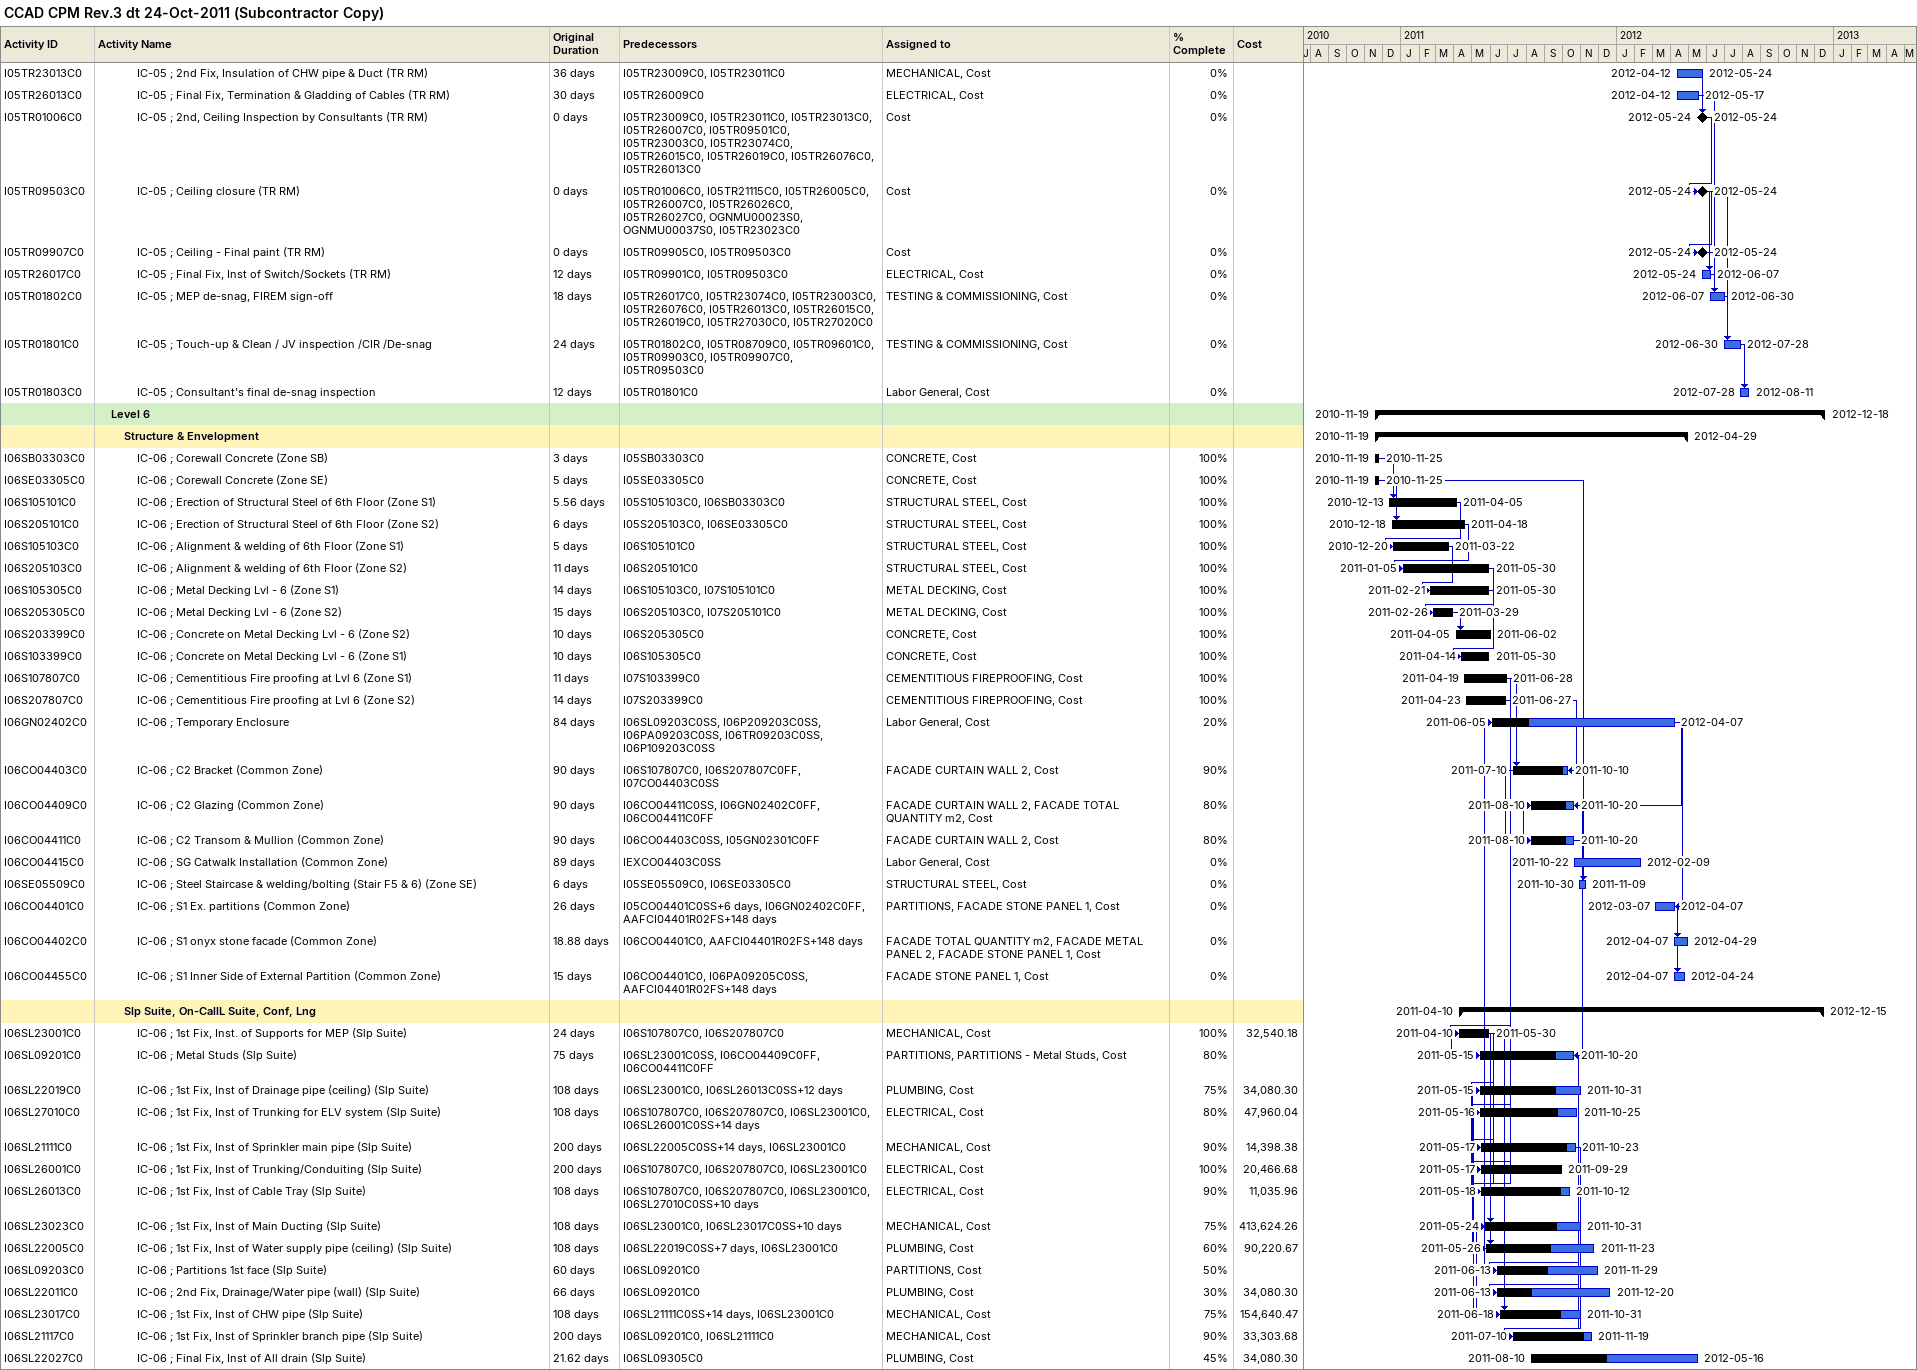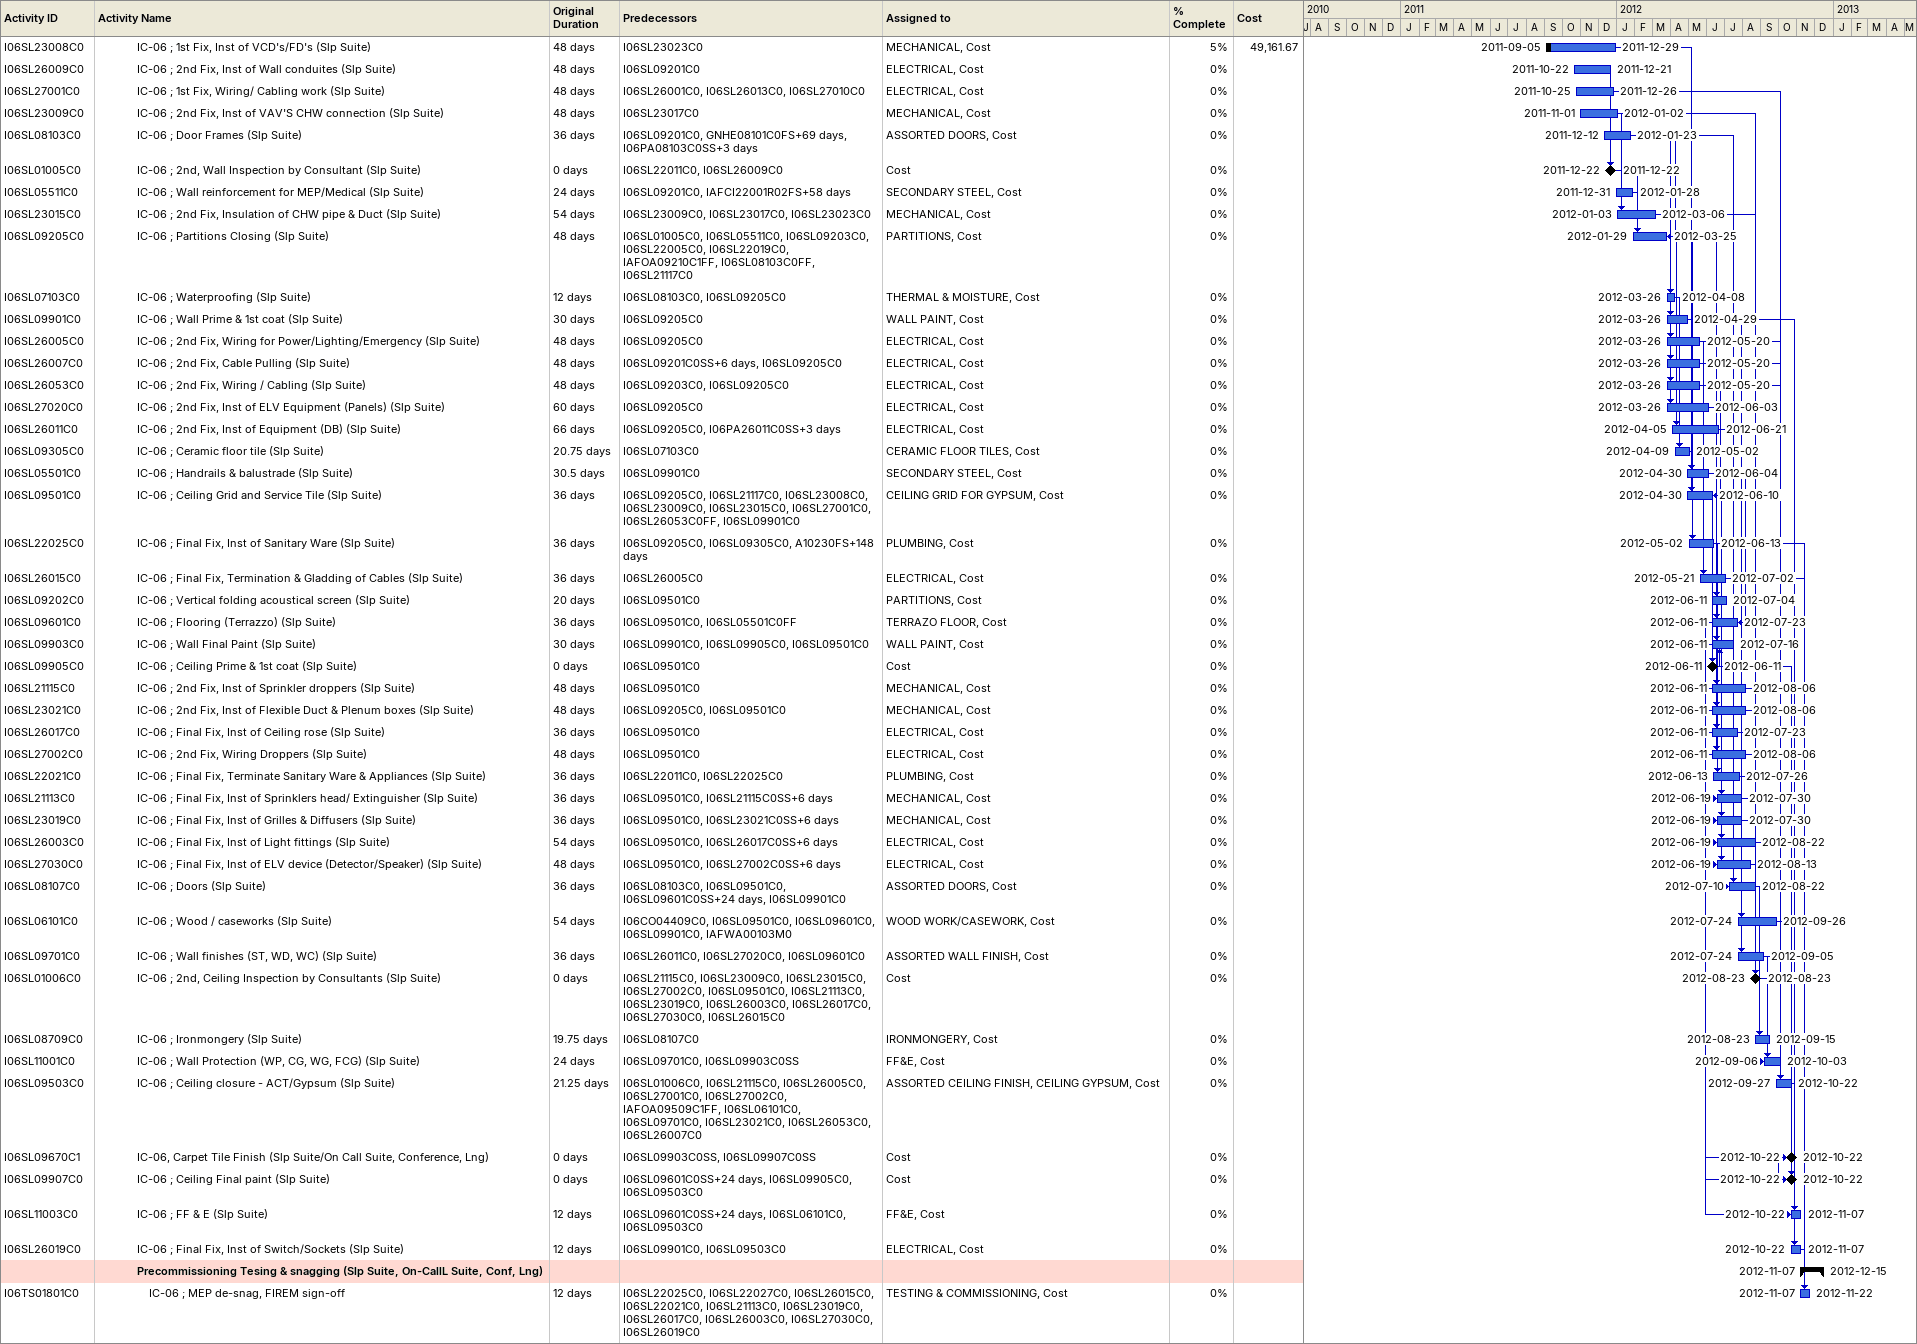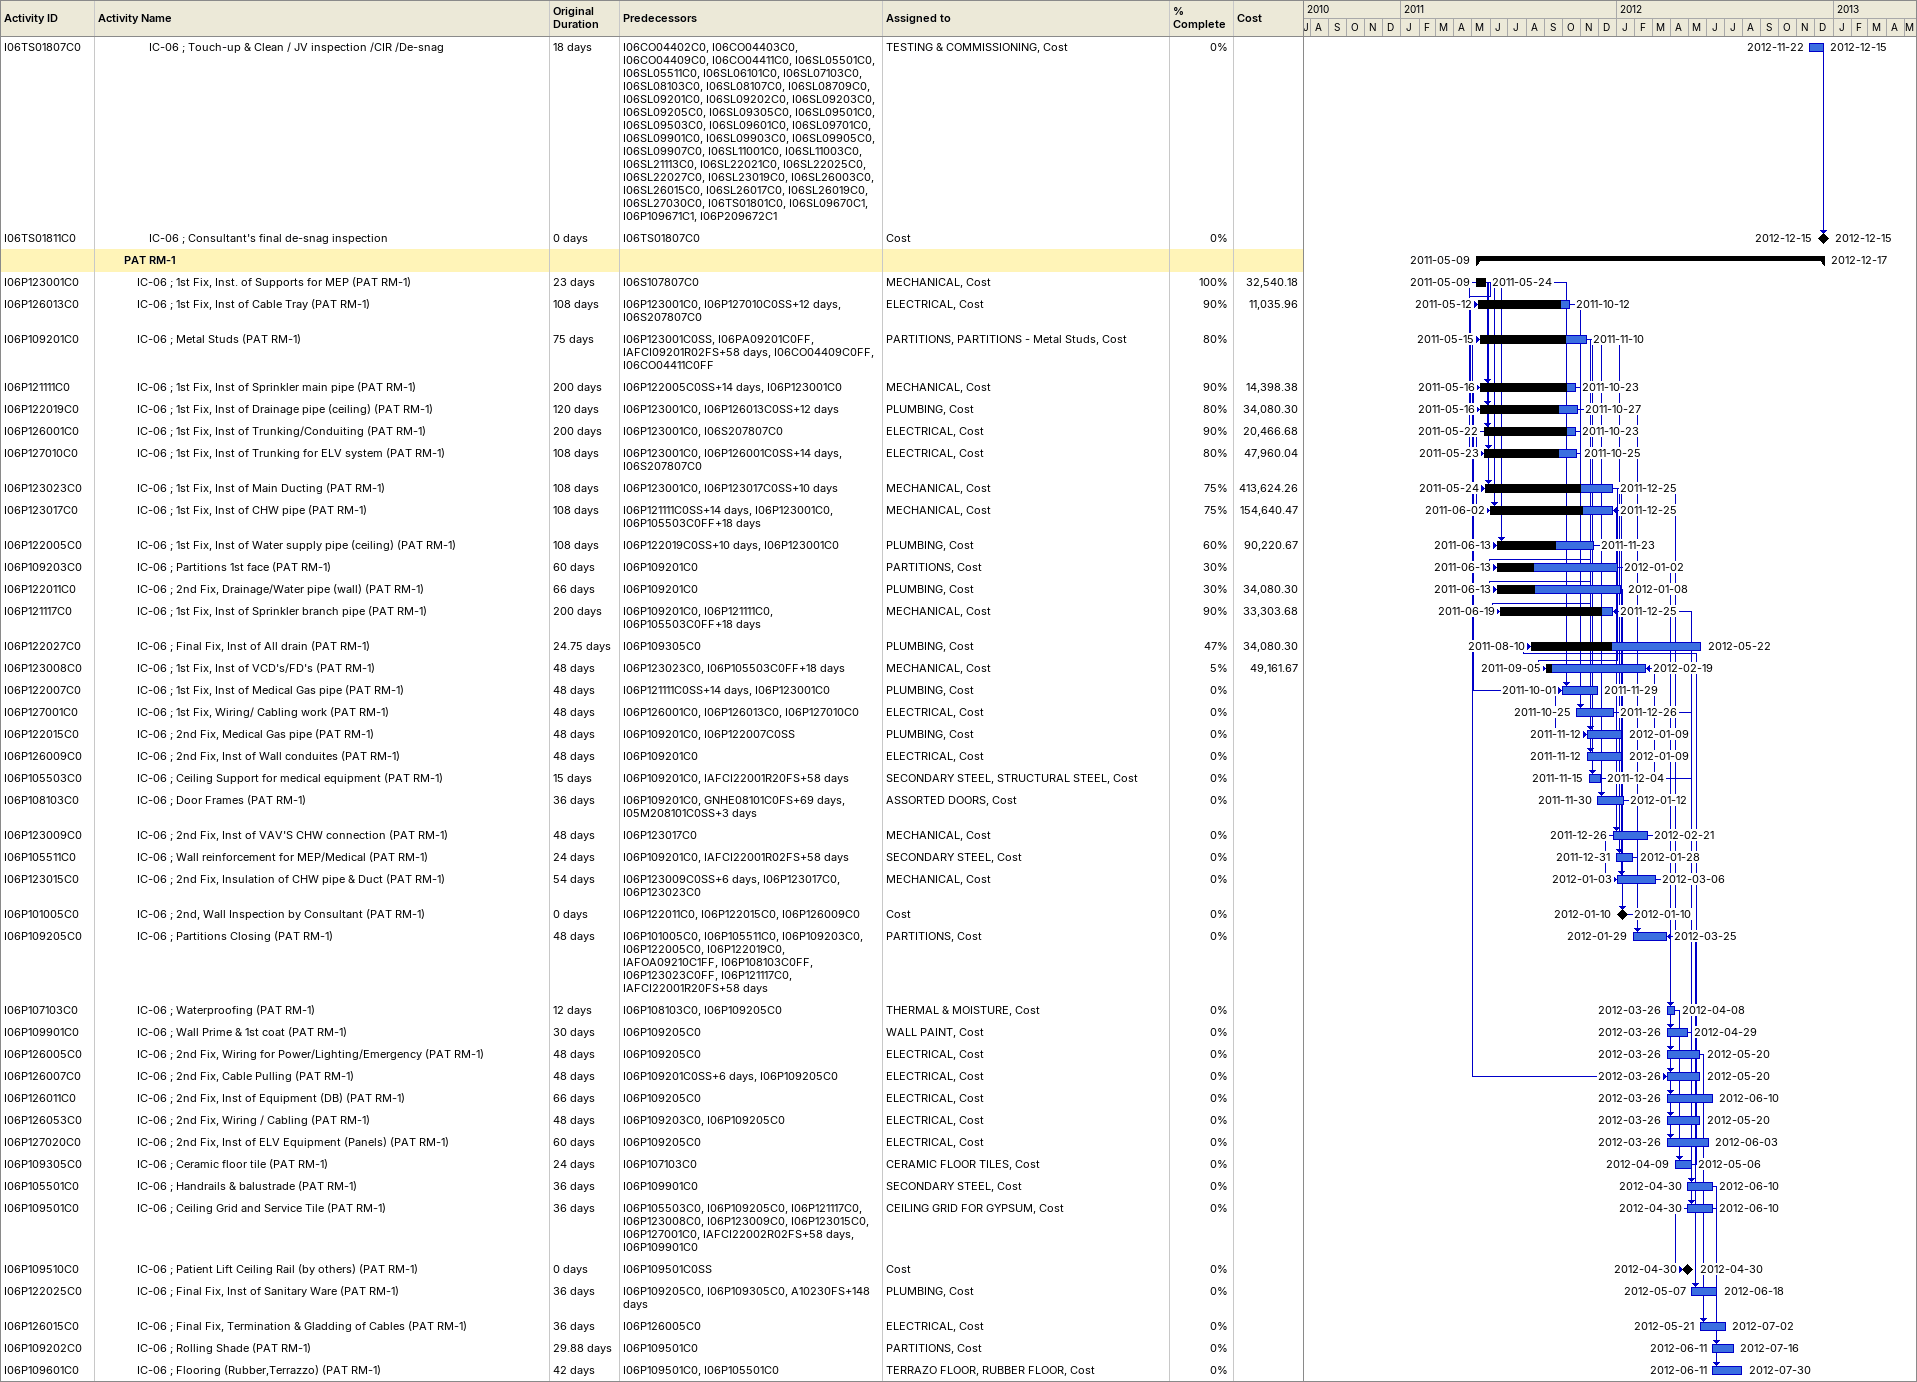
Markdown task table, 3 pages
CCAD CPM Rev.3 dt 24-Oct-2011 (Subcontractor Copy)

| ID | Level | Task | Original duration | Start | Finish | Predecessors | Resources | % complete | Cost |
|---|---|---|---|---|---|---|---|---|---|
| I05TR23013C0 | 4 | IC-05 ; 2nd Fix, Insulation of CHW pipe & Duct (TR RM) | 36d | 2012-04-12 | 2012-05-24 | I05TR23009C0, I05TR23011C0 | MECHANICAL, Cost | 0 |  |
| I05TR26013C0 | 4 | IC-05 ; Final Fix, Termination & Gladding of Cables (TR RM) | 30d | 2012-04-12 | 2012-05-17 | I05TR26009C0 | ELECTRICAL, Cost | 0 |  |
| I05TR01006C0 | 4 | IC-05 ; 2nd, Ceiling Inspection by Consultants (TR RM) | 0d | 2012-05-24 | 2012-05-24 | I05TR23009C0, I05TR23011C0, I05TR23013C0, I05TR26007C0, I05TR09501C0, I05TR23003C0, I05TR23074C0, I05TR26015C0, I05TR26019C0, I05TR26076C0, I05TR26013C0 | Cost | 0 |  |
| I05TR09503C0 | 4 | IC-05 ; Ceiling closure (TR RM) | 0d | 2012-05-24 | 2012-05-24 | I05TR01006C0, I05TR21115C0, I05TR26005C0, I05TR26007C0, I05TR26026C0, I05TR26027C0, OGNMU00023S0, OGNMU00037S0, I05TR23023C0 | Cost | 0 |  |
| I05TR09907C0 | 4 | IC-05 ; Ceiling - Final paint (TR RM) | 0d | 2012-05-24 | 2012-05-24 | I05TR09905C0, I05TR09503C0 | Cost | 0 |  |
| I05TR26017C0 | 4 | IC-05 ; Final Fix, Inst of Switch/Sockets (TR RM) | 12d | 2012-05-24 | 2012-06-07 | I05TR09901C0, I05TR09503C0 | ELECTRICAL, Cost | 0 |  |
| I05TR01802C0 | 4 | IC-05 ; MEP de-snag, FIREM sign-off | 18d | 2012-06-07 | 2012-06-30 | I05TR26017C0, I05TR23074C0, I05TR23003C0, I05TR26076C0, I05TR26013C0, I05TR26015C0, I05TR26019C0, I05TR27030C0, I05TR27020C0 | TESTING & COMMISSIONING, Cost | 0 |  |
| I05TR01801C0 | 4 | IC-05 ; Touch-up & Clean / JV inspection /CIR /De-snag | 24d | 2012-06-30 | 2012-07-28 | I05TR01802C0, I05TR08709C0, I05TR09601C0, I05TR09903C0, I05TR09907C0, I05TR09503C0 | TESTING & COMMISSIONING, Cost | 0 |  |
| I05TR01803C0 | 4 | IC-05 ; Consultant's final de-snag inspection | 12d | 2012-07-28 | 2012-08-11 | I05TR01801C0 | Labor General, Cost | 0 |  |
|  | 2 | **Level 6** |  | 2010-11-19 | 2012-12-18 |  |  |  |  |
|  | 3 | **Structure & Envelopment** |  | 2010-11-19 | 2012-04-29 |  |  |  |  |
| I06SB03303C0 | 4 | IC-06 ; Corewall Concrete (Zone SB) | 3d | 2010-11-19 | 2010-11-25 | I05SB03303C0 | CONCRETE, Cost | 100 |  |
| I06SE03305C0 | 4 | IC-06 ; Corewall Concrete (Zone SE) | 5d | 2010-11-19 | 2010-11-25 | I05SE03305C0 | CONCRETE, Cost | 100 |  |
| I06S105101C0 | 4 | IC-06 ; Erection of Structural Steel of 6th Floor (Zone S1) | 5.56d | 2010-12-13 | 2011-04-05 | I05S105103C0, I06SB03303C0 | STRUCTURAL STEEL, Cost | 100 |  |
| I06S205101C0 | 4 | IC-06 ; Erection of Structural Steel of 6th Floor (Zone S2) | 6d | 2010-12-18 | 2011-04-18 | I05S205103C0, I06SE03305C0 | STRUCTURAL STEEL, Cost | 100 |  |
| I06S105103C0 | 4 | IC-06 ; Alignment & welding of 6th Floor (Zone S1) | 5d | 2010-12-20 | 2011-03-22 | I06S105101C0 | STRUCTURAL STEEL, Cost | 100 |  |
| I06S205103C0 | 4 | IC-06 ; Alignment & welding of 6th Floor (Zone S2) | 11d | 2011-01-05 | 2011-05-30 | I06S205101C0 | STRUCTURAL STEEL, Cost | 100 |  |
| I06S105305C0 | 4 | IC-06 ; Metal Decking Lvl - 6 (Zone S1) | 14d | 2011-02-21 | 2011-05-30 | I06S105103C0, I07S105101C0 | METAL DECKING, Cost | 100 |  |
| I06S205305C0 | 4 | IC-06 ; Metal Decking Lvl - 6 (Zone S2) | 15d | 2011-02-26 | 2011-03-29 | I06S205103C0, I07S205101C0 | METAL DECKING, Cost | 100 |  |
| I06S203399C0 | 4 | IC-06 ; Concrete on Metal Decking Lvl - 6 (Zone S2) | 10d | 2011-04-05 | 2011-06-02 | I06S205305C0 | CONCRETE, Cost | 100 |  |
| I06S103399C0 | 4 | IC-06 ; Concrete on Metal Decking Lvl - 6 (Zone S1) | 10d | 2011-04-14 | 2011-05-30 | I06S105305C0 | CONCRETE, Cost | 100 |  |
| I06S107807C0 | 4 | IC-06 ; Cementitious Fire proofing at Lvl 6 (Zone S1) | 11d | 2011-04-19 | 2011-06-28 | I07S103399C0 | CEMENTITIOUS FIREPROOFING, Cost | 100 |  |
| I06S207807C0 | 4 | IC-06 ; Cementitious Fire proofing at Lvl 6 (Zone S2) | 14d | 2011-04-23 | 2011-06-27 | I07S203399C0 | CEMENTITIOUS FIREPROOFING, Cost | 100 |  |
| I06GN02402C0 | 4 | IC-06 ; Temporary Enclosure | 84d | 2011-06-05 | 2012-04-07 | I06SL09203C0SS, I06P209203C0SS, I06PA09203C0SS, I06TR09203C0SS, I06P109203C0SS | Labor General, Cost | 20 |  |
| I06CO04403C0 | 4 | IC-06 ; C2 Bracket (Common Zone) | 90d | 2011-07-10 | 2011-10-10 | I06S107807C0, I06S207807C0FF, I07CO04403C0SS | FACADE CURTAIN WALL 2, Cost | 90 |  |
| I06CO04409C0 | 4 | IC-06 ; C2 Glazing (Common Zone) | 90d | 2011-08-10 | 2011-10-20 | I06CO04411C0SS, I06GN02402C0FF, I06CO04411C0FF | FACADE CURTAIN WALL 2, FACADE TOTAL QUANTITY m2, Cost | 80 |  |
| I06CO04411C0 | 4 | IC-06 ; C2 Transom & Mullion (Common Zone) | 90d | 2011-08-10 | 2011-10-20 | I06CO04403C0SS, I05GN02301C0FF | FACADE CURTAIN WALL 2, Cost | 80 |  |
| I06CO04415C0 | 4 | IC-06 ; SG Catwalk Installation (Common Zone) | 89d | 2011-10-22 | 2012-02-09 | IEXCO04403C0SS | Labor General, Cost | 0 |  |
| I06SE05509C0 | 4 | IC-06 ; Steel Staircase & welding/bolting (Stair F5 & 6) (Zone SE) | 6d | 2011-10-30 | 2011-11-09 | I05SE05509C0, I06SE03305C0 | STRUCTURAL STEEL, Cost | 0 |  |
| I06CO04401C0 | 4 | IC-06 ; S1 Ex. partitions (Common Zone) | 26d | 2012-03-07 | 2012-04-07 | I05CO04401C0SS+6d, I06GN02402C0FF, AAFCI04401R02FS+148d | PARTITIONS, FACADE STONE PANEL 1, Cost | 0 |  |
| I06CO04402C0 | 4 | IC-06 ; S1 onyx stone facade (Common Zone) | 18.88d | 2012-04-07 | 2012-04-29 | I06CO04401C0, AAFCI04401R02FS+148d | FACADE TOTAL QUANTITY m2, FACADE METAL PANEL 2, FACADE STONE PANEL 1, Cost | 0 |  |
| I06CO04455C0 | 4 | IC-06 ; S1 Inner Side of External Partition (Common Zone) | 15d | 2012-04-07 | 2012-04-24 | I06CO04401C0, I06PA09205C0SS, AAFCI04401R02FS+148d | FACADE STONE PANEL 1, Cost | 0 |  |
|  | 3 | **Slp Suite, On-CallL Suite, Conf, Lng** |  | 2011-04-10 | 2012-12-15 |  |  |  |  |
| I06SL23001C0 | 4 | IC-06 ; 1st Fix, Inst. of Supports for MEP (Slp Suite) | 24d | 2011-04-10 | 2011-05-30 | I06S107807C0, I06S207807C0 | MECHANICAL, Cost | 100 | 32540.18 |
| I06SL09201C0 | 4 | IC-06 ; Metal Studs (Slp Suite) | 75d | 2011-05-15 | 2011-10-20 | I06SL23001C0SS, I06CO04409C0FF, I06CO04411C0FF | PARTITIONS, PARTITIONS - Metal Studs, Cost | 80 |  |
| I06SL22019C0 | 4 | IC-06 ; 1st Fix, Inst of Drainage pipe (ceiling) (Slp Suite) | 108d | 2011-05-15 | 2011-10-31 | I06SL23001C0, I06SL26013C0SS+12d | PLUMBING, Cost | 75 | 34080.30 |
| I06SL27010C0 | 4 | IC-06 ; 1st Fix, Inst of Trunking for ELV system (Slp Suite) | 108d | 2011-05-16 | 2011-10-25 | I06S107807C0, I06S207807C0, I06SL23001C0, I06SL26001C0SS+14d | ELECTRICAL, Cost | 80 | 47960.04 |
| I06SL21111C0 | 4 | IC-06 ; 1st Fix, Inst of Sprinkler main pipe (Slp Suite) | 200d | 2011-05-17 | 2011-10-23 | I06SL22005C0SS+14d, I06SL23001C0 | MECHANICAL, Cost | 90 | 14398.38 |
| I06SL26001C0 | 4 | IC-06 ; 1st Fix, Inst of Trunking/Conduiting (Slp Suite) | 200d | 2011-05-17 | 2011-09-29 | I06S107807C0, I06S207807C0, I06SL23001C0 | ELECTRICAL, Cost | 100 | 20466.68 |
| I06SL26013C0 | 4 | IC-06 ; 1st Fix, Inst of Cable Tray (Slp Suite) | 108d | 2011-05-18 | 2011-10-12 | I06S107807C0, I06S207807C0, I06SL23001C0, I06SL27010C0SS+10d | ELECTRICAL, Cost | 90 | 11035.96 |
| I06SL23023C0 | 4 | IC-06 ; 1st Fix, Inst of Main Ducting (Slp Suite) | 108d | 2011-05-24 | 2011-10-31 | I06SL23001C0, I06SL23017C0SS+10d | MECHANICAL, Cost | 75 | 413624.26 |
| I06SL22005C0 | 4 | IC-06 ; 1st Fix, Inst of Water supply pipe (ceiling) (Slp Suite) | 108d | 2011-05-26 | 2011-11-23 | I06SL22019C0SS+7d, I06SL23001C0 | PLUMBING, Cost | 60 | 90220.67 |
| I06SL09203C0 | 4 | IC-06 ; Partitions 1st face (Slp Suite) | 60d | 2011-06-13 | 2011-11-29 | I06SL09201C0 | PARTITIONS, Cost | 50 |  |
| I06SL22011C0 | 4 | IC-06 ; 2nd Fix, Drainage/Water pipe (wall) (Slp Suite) | 66d | 2011-06-13 | 2011-12-20 | I06SL09201C0 | PLUMBING, Cost | 30 | 34080.30 |
| I06SL23017C0 | 4 | IC-06 ; 1st Fix, Inst of CHW pipe (Slp Suite) | 108d | 2011-06-18 | 2011-10-31 | I06SL21111C0SS+14d, I06SL23001C0 | MECHANICAL, Cost | 75 | 154640.47 |
| I06SL21117C0 | 4 | IC-06 ; 1st Fix, Inst of Sprinkler branch pipe (Slp Suite) | 200d | 2011-07-10 | 2011-11-19 | I06SL09201C0, I06SL21111C0 | MECHANICAL, Cost | 90 | 33303.68 |
| I06SL22027C0 | 4 | IC-06 ; Final Fix, Inst of All drain (Slp Suite) | 21.62d | 2011-08-10 | 2012-05-16 | I06SL09305C0 | PLUMBING, Cost | 45 | 34080.30 |
| I06SL23008C0 | 4 | IC-06 ; 1st Fix, Inst of VCD's/FD's (Slp Suite) | 48d | 2011-09-05 | 2011-12-29 | I06SL23023C0 | MECHANICAL, Cost | 5 | 49161.67 |
| I06SL26009C0 | 4 | IC-06 ; 2nd Fix, Inst of Wall conduites (Slp Suite) | 48d | 2011-10-22 | 2011-12-21 | I06SL09201C0 | ELECTRICAL, Cost | 0 |  |
| I06SL27001C0 | 4 | IC-06 ; 1st Fix, Wiring/ Cabling work (Slp Suite) | 48d | 2011-10-25 | 2011-12-26 | I06SL26001C0, I06SL26013C0, I06SL27010C0 | ELECTRICAL, Cost | 0 |  |
| I06SL23009C0 | 4 | IC-06 ; 2nd Fix, Inst of VAV'S CHW connection (Slp Suite) | 48d | 2011-11-01 | 2012-01-02 | I06SL23017C0 | MECHANICAL, Cost | 0 |  |
| I06SL08103C0 | 4 | IC-06 ; Door Frames (Slp Suite) | 36d | 2011-12-12 | 2012-01-23 | I06SL09201C0, GNHE08101C0FS+69d, I06PA08103C0SS+3d | ASSORTED DOORS, Cost | 0 |  |
| I06SL01005C0 | 4 | IC-06 ; 2nd, Wall Inspection by Consultant (Slp Suite) | 0d | 2011-12-22 | 2011-12-22 | I06SL22011C0, I06SL26009C0 | Cost | 0 |  |
| I06SL05511C0 | 4 | IC-06 ; Wall reinforcement for MEP/Medical (Slp Suite) | 24d | 2011-12-31 | 2012-01-28 | I06SL09201C0, IAFCI22001R02FS+58d | SECONDARY STEEL, Cost | 0 |  |
| I06SL23015C0 | 4 | IC-06 ; 2nd Fix, Insulation of CHW pipe & Duct (Slp Suite) | 54d | 2012-01-03 | 2012-03-06 | I06SL23009C0, I06SL23017C0, I06SL23023C0 | MECHANICAL, Cost | 0 |  |
| I06SL09205C0 | 4 | IC-06 ; Partitions Closing (Slp Suite) | 48d | 2012-01-29 | 2012-03-25 | I06SL01005C0, I06SL05511C0, I06SL09203C0, I06SL22005C0, I06SL22019C0, IAFOA09210C1FF, I06SL08103C0FF, I06SL21117C0 | PARTITIONS, Cost | 0 |  |
| I06SL07103C0 | 4 | IC-06 ; Waterproofing (Slp Suite) | 12d | 2012-03-26 | 2012-04-08 | I06SL08103C0, I06SL09205C0 | THERMAL & MOISTURE, Cost | 0 |  |
| I06SL09901C0 | 4 | IC-06 ; Wall Prime & 1st coat (Slp Suite) | 30d | 2012-03-26 | 2012-04-29 | I06SL09205C0 | WALL PAINT, Cost | 0 |  |
| I06SL26005C0 | 4 | IC-06 ; 2nd Fix, Wiring for Power/Lighting/Emergency (Slp Suite) | 48d | 2012-03-26 | 2012-05-20 | I06SL09205C0 | ELECTRICAL, Cost | 0 |  |
| I06SL26007C0 | 4 | IC-06 ; 2nd Fix, Cable Pulling (Slp Suite) | 48d | 2012-03-26 | 2012-05-20 | I06SL09201C0SS+6d, I06SL09205C0 | ELECTRICAL, Cost | 0 |  |
| I06SL26053C0 | 4 | IC-06 ; 2nd Fix, Wiring / Cabling (Slp Suite) | 48d | 2012-03-26 | 2012-05-20 | I06SL09203C0, I06SL09205C0 | ELECTRICAL, Cost | 0 |  |
| I06SL27020C0 | 4 | IC-06 ; 2nd Fix, Inst of ELV Equipment (Panels) (Slp Suite) | 60d | 2012-03-26 | 2012-06-03 | I06SL09205C0 | ELECTRICAL, Cost | 0 |  |
| I06SL26011C0 | 4 | IC-06 ; 2nd Fix, Inst of Equipment (DB) (Slp Suite) | 66d | 2012-04-05 | 2012-06-21 | I06SL09205C0, I06PA26011C0SS+3d | ELECTRICAL, Cost | 0 |  |
| I06SL09305C0 | 4 | IC-06 ; Ceramic floor tile (Slp Suite) | 20.75d | 2012-04-09 | 2012-05-02 | I06SL07103C0 | CERAMIC FLOOR TILES, Cost | 0 |  |
| I06SL05501C0 | 4 | IC-06 ; Handrails & balustrade (Slp Suite) | 30.5d | 2012-04-30 | 2012-06-04 | I06SL09901C0 | SECONDARY STEEL, Cost | 0 |  |
| I06SL09501C0 | 4 | IC-06 ; Ceiling Grid and Service Tile (Slp Suite) | 36d | 2012-04-30 | 2012-06-10 | I06SL09205C0, I06SL21117C0, I06SL23008C0, I06SL23009C0, I06SL23015C0, I06SL27001C0, I06SL26053C0FF, I06SL09901C0 | CEILING GRID FOR GYPSUM, Cost | 0 |  |
| I06SL22025C0 | 4 | IC-06 ; Final Fix, Inst of Sanitary Ware (Slp Suite) | 36d | 2012-05-02 | 2012-06-13 | I06SL09205C0, I06SL09305C0, A10230FS+148d | PLUMBING, Cost | 0 |  |
| I06SL26015C0 | 4 | IC-06 ; Final Fix, Termination & Gladding of Cables (Slp Suite) | 36d | 2012-05-21 | 2012-07-02 | I06SL26005C0 | ELECTRICAL, Cost | 0 |  |
| I06SL09202C0 | 4 | IC-06 ; Vertical folding acoustical screen (Slp Suite) | 20d | 2012-06-11 | 2012-07-04 | I06SL09501C0 | PARTITIONS, Cost | 0 |  |
| I06SL09601C0 | 4 | IC-06 ; Flooring (Terrazzo) (Slp Suite) | 36d | 2012-06-11 | 2012-07-23 | I06SL09501C0, I06SL05501C0FF | TERRAZO FLOOR, Cost | 0 |  |
| I06SL09903C0 | 4 | IC-06 ; Wall Final Paint (Slp Suite) | 30d | 2012-06-11 | 2012-07-16 | I06SL09901C0, I06SL09905C0, I06SL09501C0 | WALL PAINT, Cost | 0 |  |
| I06SL09905C0 | 4 | IC-06 ; Ceiling Prime & 1st coat (Slp Suite) | 0d | 2012-06-11 | 2012-06-11 | I06SL09501C0 | Cost | 0 |  |
| I06SL21115C0 | 4 | IC-06 ; 2nd Fix, Inst of Sprinkler droppers (Slp Suite) | 48d | 2012-06-11 | 2012-08-06 | I06SL09501C0 | MECHANICAL, Cost | 0 |  |
| I06SL23021C0 | 4 | IC-06 ; 2nd Fix, Inst of Flexible Duct & Plenum boxes (Slp Suite) | 48d | 2012-06-11 | 2012-08-06 | I06SL09205C0, I06SL09501C0 | MECHANICAL, Cost | 0 |  |
| I06SL26017C0 | 4 | IC-06 ; Final Fix, Inst of Ceiling rose (Slp Suite) | 36d | 2012-06-11 | 2012-07-23 | I06SL09501C0 | ELECTRICAL, Cost | 0 |  |
| I06SL27002C0 | 4 | IC-06 ; 2nd Fix, Wiring Droppers (Slp Suite) | 48d | 2012-06-11 | 2012-08-06 | I06SL09501C0 | ELECTRICAL, Cost | 0 |  |
| I06SL22021C0 | 4 | IC-06 ; Final Fix, Terminate Sanitary Ware & Appliances (Slp Suite) | 36d | 2012-06-13 | 2012-07-26 | I06SL22011C0, I06SL22025C0 | PLUMBING, Cost | 0 |  |
| I06SL21113C0 | 4 | IC-06 ; Final Fix, Inst of Sprinklers head/ Extinguisher (Slp Suite) | 36d | 2012-06-19 | 2012-07-30 | I06SL09501C0, I06SL21115C0SS+6d | MECHANICAL, Cost | 0 |  |
| I06SL23019C0 | 4 | IC-06 ; Final Fix, Inst of Grilles & Diffusers (Slp Suite) | 36d | 2012-06-19 | 2012-07-30 | I06SL09501C0, I06SL23021C0SS+6d | MECHANICAL, Cost | 0 |  |
| I06SL26003C0 | 4 | IC-06 ; Final Fix, Inst of Light fittings (Slp Suite) | 54d | 2012-06-19 | 2012-08-22 | I06SL09501C0, I06SL26017C0SS+6d | ELECTRICAL, Cost | 0 |  |
| I06SL27030C0 | 4 | IC-06 ; Final Fix, Inst of ELV device (Detector/Speaker) (Slp Suite) | 48d | 2012-06-19 | 2012-08-13 | I06SL09501C0, I06SL27002C0SS+6d | ELECTRICAL, Cost | 0 |  |
| I06SL08107C0 | 4 | IC-06 ; Doors (Slp Suite) | 36d | 2012-07-10 | 2012-08-22 | I06SL08103C0, I06SL09501C0, I06SL09601C0SS+24d, I06SL09901C0 | ASSORTED DOORS, Cost | 0 |  |
| I06SL06101C0 | 4 | IC-06 ; Wood / caseworks (Slp Suite) | 54d | 2012-07-24 | 2012-09-26 | I06CO04409C0, I06SL09501C0, I06SL09601C0, I06SL09901C0, IAFWA00103M0 | WOOD WORK/CASEWORK, Cost | 0 |  |
| I06SL09701C0 | 4 | IC-06 ; Wall finishes (ST, WD, WC) (Slp Suite) | 36d | 2012-07-24 | 2012-09-05 | I06SL26011C0, I06SL27020C0, I06SL09601C0 | ASSORTED WALL FINISH, Cost | 0 |  |
| I06SL01006C0 | 4 | IC-06 ; 2nd, Ceiling Inspection by Consultants (Slp Suite) | 0d | 2012-08-23 | 2012-08-23 | I06SL21115C0, I06SL23009C0, I06SL23015C0, I06SL27002C0, I06SL09501C0, I06SL21113C0, I06SL23019C0, I06SL26003C0, I06SL26017C0, I06SL27030C0, I06SL26015C0 | Cost | 0 |  |
| I06SL08709C0 | 4 | IC-06 ; Ironmongery (Slp Suite) | 19.75d | 2012-08-23 | 2012-09-15 | I06SL08107C0 | IRONMONGERY, Cost | 0 |  |
| I06SL11001C0 | 4 | IC-06 ; Wall Protection (WP, CG, WG, FCG) (Slp Suite) | 24d | 2012-09-06 | 2012-10-03 | I06SL09701C0, I06SL09903C0SS | FF&E, Cost | 0 |  |
| I06SL09503C0 | 4 | IC-06 ; Ceiling closure - ACT/Gypsum (Slp Suite) | 21.25d | 2012-09-27 | 2012-10-22 | I06SL01006C0, I06SL21115C0, I06SL26005C0, I06SL27001C0, I06SL27002C0, IAFOA09509C1FF, I06SL06101C0, I06SL09701C0, I06SL23021C0, I06SL26053C0, I06SL26007C0 | ASSORTED CEILING FINISH, CEILING GYPSUM, Cost | 0 |  |
| I06SL09670C1 | 4 | IC-06, Carpet Tile Finish (Slp Suite/On Call Suite, Conference, Lng) | 0d | 2012-10-22 | 2012-10-22 | I06SL09903C0SS, I06SL09907C0SS | Cost | 0 |  |
| I06SL09907C0 | 4 | IC-06 ; Ceiling Final paint (Slp Suite) | 0d | 2012-10-22 | 2012-10-22 | I06SL09601C0SS+24d, I06SL09905C0, I06SL09503C0 | Cost | 0 |  |
| I06SL11003C0 | 4 | IC-06 ; FF & E (Slp Suite) | 12d | 2012-10-22 | 2012-11-07 | I06SL09601C0SS+24d, I06SL06101C0, I06SL09503C0 | FF&E, Cost | 0 |  |
| I06SL26019C0 | 4 | IC-06 ; Final Fix, Inst of Switch/Sockets (Slp Suite) | 12d | 2012-10-22 | 2012-11-07 | I06SL09901C0, I06SL09503C0 | ELECTRICAL, Cost | 0 |  |
|  | 4 | **Precommissioning Tesing & snagging (Slp Suite, On-CallL Suite, Conf, Lng)** |  | 2012-11-07 | 2012-12-15 |  |  |  |  |
| I06TS01801C0 | 5 | IC-06 ; MEP de-snag, FIREM sign-off | 12d | 2012-11-07 | 2012-11-22 | I06SL22025C0, I06SL22027C0, I06SL26015C0, I06SL22021C0, I06SL21113C0, I06SL23019C0, I06SL26017C0, I06SL26003C0, I06SL27030C0, I06SL26019C0 | TESTING & COMMISSIONING, Cost | 0 |  |
| I06TS01807C0 | 5 | IC-06 ; Touch-up & Clean / JV inspection /CIR /De-snag | 18d | 2012-11-22 | 2012-12-15 | I06CO04402C0, I06CO04403C0, I06CO04409C0, I06CO04411C0, I06SL05501C0, I06SL05511C0, I06SL06101C0, I06SL07103C0, I06SL08103C0, I06SL08107C0, I06SL08709C0, I06SL09201C0, I06SL09202C0, I06SL09203C0, I06SL09205C0, I06SL09305C0, I06SL09501C0, I06SL09503C0, I06SL09601C0, I06SL09701C0, I06SL09901C0, I06SL09903C0, I06SL09905C0, I06SL09907C0, I06SL11001C0, I06SL11003C0, I06SL21113C0, I06SL22021C0, I06SL22025C0, I06SL22027C0, I06SL23019C0, I06SL26003C0, I06SL26015C0, I06SL26017C0, I06SL26019C0, I06SL27030C0, I06TS01801C0, I06SL09670C1, I06P109671C1, I06P209672C1 | TESTING & COMMISSIONING, Cost | 0 |  |
| I06TS01811C0 | 5 | IC-06 ; Consultant's final de-snag inspection | 0d | 2012-12-15 | 2012-12-15 | I06TS01807C0 | Cost | 0 |  |
|  | 3 | **PAT RM-1** |  | 2011-05-09 | 2012-12-17 |  |  |  |  |
| I06P123001C0 | 4 | IC-06 ; 1st Fix, Inst. of Supports for MEP (PAT RM-1) | 23d | 2011-05-09 | 2011-05-24 | I06S107807C0 | MECHANICAL, Cost | 100 | 32540.18 |
| I06P126013C0 | 4 | IC-06 ; 1st Fix, Inst of Cable Tray (PAT RM-1) | 108d | 2011-05-12 | 2011-10-12 | I06P123001C0, I06P127010C0SS+12d, I06S207807C0 | ELECTRICAL, Cost | 90 | 11035.96 |
| I06P109201C0 | 4 | IC-06 ; Metal Studs (PAT RM-1) | 75d | 2011-05-15 | 2011-11-10 | I06P123001C0SS, I06PA09201C0FF, IAFCI09201R02FS+58d, I06CO04409C0FF, I06CO04411C0FF | PARTITIONS, PARTITIONS - Metal Studs, Cost | 80 |  |
| I06P121111C0 | 4 | IC-06 ; 1st Fix, Inst of Sprinkler main pipe (PAT RM-1) | 200d | 2011-05-16 | 2011-10-23 | I06P122005C0SS+14d, I06P123001C0 | MECHANICAL, Cost | 90 | 14398.38 |
| I06P122019C0 | 4 | IC-06 ; 1st Fix, Inst of Drainage pipe (ceiling) (PAT RM-1) | 120d | 2011-05-16 | 2011-10-27 | I06P123001C0, I06P126013C0SS+12d | PLUMBING, Cost | 80 | 34080.30 |
| I06P126001C0 | 4 | IC-06 ; 1st Fix, Inst of Trunking/Conduiting (PAT RM-1) | 200d | 2011-05-22 | 2011-10-23 | I06P123001C0, I06S207807C0 | ELECTRICAL, Cost | 90 | 20466.68 |
| I06P127010C0 | 4 | IC-06 ; 1st Fix, Inst of Trunking for ELV system (PAT RM-1) | 108d | 2011-05-23 | 2011-10-25 | I06P123001C0, I06P126001C0SS+14d, I06S207807C0 | ELECTRICAL, Cost | 80 | 47960.04 |
| I06P123023C0 | 4 | IC-06 ; 1st Fix, Inst of Main Ducting (PAT RM-1) | 108d | 2011-05-24 | 2011-12-25 | I06P123001C0, I06P123017C0SS+10d | MECHANICAL, Cost | 75 | 413624.26 |
| I06P123017C0 | 4 | IC-06 ; 1st Fix, Inst of CHW pipe (PAT RM-1) | 108d | 2011-06-02 | 2011-12-25 | I06P121111C0SS+14d, I06P123001C0, I06P105503C0FF+18d | MECHANICAL, Cost | 75 | 154640.47 |
| I06P122005C0 | 4 | IC-06 ; 1st Fix, Inst of Water supply pipe (ceiling) (PAT RM-1) | 108d | 2011-06-13 | 2011-11-23 | I06P122019C0SS+10d, I06P123001C0 | PLUMBING, Cost | 60 | 90220.67 |
| I06P109203C0 | 4 | IC-06 ; Partitions 1st face (PAT RM-1) | 60d | 2011-06-13 | 2012-01-02 | I06P109201C0 | PARTITIONS, Cost | 30 |  |
| I06P122011C0 | 4 | IC-06 ; 2nd Fix, Drainage/Water pipe (wall) (PAT RM-1) | 66d | 2011-06-13 | 2012-01-08 | I06P109201C0 | PLUMBING, Cost | 30 | 34080.30 |
| I06P121117C0 | 4 | IC-06 ; 1st Fix, Inst of Sprinkler branch pipe (PAT RM-1) | 200d | 2011-06-19 | 2011-12-25 | I06P109201C0, I06P121111C0, I06P105503C0FF+18d | MECHANICAL, Cost | 90 | 33303.68 |
| I06P122027C0 | 4 | IC-06 ; Final Fix, Inst of All drain (PAT RM-1) | 24.75d | 2011-08-10 | 2012-05-22 | I06P109305C0 | PLUMBING, Cost | 47 | 34080.30 |
| I06P123008C0 | 4 | IC-06 ; 1st Fix, Inst of VCD's/FD's (PAT RM-1) | 48d | 2011-09-05 | 2012-02-19 | I06P123023C0, I06P105503C0FF+18d | MECHANICAL, Cost | 5 | 49161.67 |
| I06P122007C0 | 4 | IC-06 ; 1st Fix, Inst of Medical Gas pipe (PAT RM-1) | 48d | 2011-10-01 | 2011-11-29 | I06P121111C0SS+14d, I06P123001C0 | PLUMBING, Cost | 0 |  |
| I06P127001C0 | 4 | IC-06 ; 1st Fix, Wiring/ Cabling work (PAT RM-1) | 48d | 2011-10-25 | 2011-12-26 | I06P126001C0, I06P126013C0, I06P127010C0 | ELECTRICAL, Cost | 0 |  |
| I06P122015C0 | 4 | IC-06 ; 2nd Fix, Medical Gas pipe (PAT RM-1) | 48d | 2011-11-12 | 2012-01-09 | I06P109201C0, I06P122007C0SS | PLUMBING, Cost | 0 |  |
| I06P126009C0 | 4 | IC-06 ; 2nd Fix, Inst of Wall conduites (PAT RM-1) | 48d | 2011-11-12 | 2012-01-09 | I06P109201C0 | ELECTRICAL, Cost | 0 |  |
| I06P105503C0 | 4 | IC-06 ; Ceiling Support for medical equipment (PAT RM-1) | 15d | 2011-11-15 | 2011-12-04 | I06P109201C0, IAFCI22001R20FS+58d | SECONDARY STEEL, STRUCTURAL STEEL, Cost | 0 |  |
| I06P108103C0 | 4 | IC-06 ; Door Frames (PAT RM-1) | 36d | 2011-11-30 | 2012-01-12 | I06P109201C0, GNHE08101C0FS+69d, I05M208101C0SS+3d | ASSORTED DOORS, Cost | 0 |  |
| I06P123009C0 | 4 | IC-06 ; 2nd Fix, Inst of VAV'S CHW connection (PAT RM-1) | 48d | 2011-12-26 | 2012-02-21 | I06P123017C0 | MECHANICAL, Cost | 0 |  |
| I06P105511C0 | 4 | IC-06 ; Wall reinforcement for MEP/Medical (PAT RM-1) | 24d | 2011-12-31 | 2012-01-28 | I06P109201C0, IAFCI22001R02FS+58d | SECONDARY STEEL, Cost | 0 |  |
| I06P123015C0 | 4 | IC-06 ; 2nd Fix, Insulation of CHW pipe & Duct (PAT RM-1) | 54d | 2012-01-03 | 2012-03-06 | I06P123009C0SS+6d, I06P123017C0, I06P123023C0 | MECHANICAL, Cost | 0 |  |
| I06P101005C0 | 4 | IC-06 ; 2nd, Wall Inspection by Consultant (PAT RM-1) | 0d | 2012-01-10 | 2012-01-10 | I06P122011C0, I06P122015C0, I06P126009C0 | Cost | 0 |  |
| I06P109205C0 | 4 | IC-06 ; Partitions Closing (PAT RM-1) | 48d | 2012-01-29 | 2012-03-25 | I06P101005C0, I06P105511C0, I06P109203C0, I06P122005C0, I06P122019C0, IAFOA09210C1FF, I06P108103C0FF, I06P123023C0FF, I06P121117C0, IAFCI22001R20FS+58d | PARTITIONS, Cost | 0 |  |
| I06P107103C0 | 4 | IC-06 ; Waterproofing (PAT RM-1) | 12d | 2012-03-26 | 2012-04-08 | I06P108103C0, I06P109205C0 | THERMAL & MOISTURE, Cost | 0 |  |
| I06P109901C0 | 4 | IC-06 ; Wall Prime & 1st coat (PAT RM-1) | 30d | 2012-03-26 | 2012-04-29 | I06P109205C0 | WALL PAINT, Cost | 0 |  |
| I06P126005C0 | 4 | IC-06 ; 2nd Fix, Wiring for Power/Lighting/Emergency (PAT RM-1) | 48d | 2012-03-26 | 2012-05-20 | I06P109205C0 | ELECTRICAL, Cost | 0 |  |
| I06P126007C0 | 4 | IC-06 ; 2nd Fix, Cable Pulling (PAT RM-1) | 48d | 2012-03-26 | 2012-05-20 | I06P109201C0SS+6d, I06P109205C0 | ELECTRICAL, Cost | 0 |  |
| I06P126011C0 | 4 | IC-06 ; 2nd Fix, Inst of Equipment (DB) (PAT RM-1) | 66d | 2012-03-26 | 2012-06-10 | I06P109205C0 | ELECTRICAL, Cost | 0 |  |
| I06P126053C0 | 4 | IC-06 ; 2nd Fix, Wiring / Cabling (PAT RM-1) | 48d | 2012-03-26 | 2012-05-20 | I06P109203C0, I06P109205C0 | ELECTRICAL, Cost | 0 |  |
| I06P127020C0 | 4 | IC-06 ; 2nd Fix, Inst of ELV Equipment (Panels) (PAT RM-1) | 60d | 2012-03-26 | 2012-06-03 | I06P109205C0 | ELECTRICAL, Cost | 0 |  |
| I06P109305C0 | 4 | IC-06 ; Ceramic floor tile (PAT RM-1) | 24d | 2012-04-09 | 2012-05-06 | I06P107103C0 | CERAMIC FLOOR TILES, Cost | 0 |  |
| I06P105501C0 | 4 | IC-06 ; Handrails & balustrade (PAT RM-1) | 36d | 2012-04-30 | 2012-06-10 | I06P109901C0 | SECONDARY STEEL, Cost | 0 |  |
| I06P109501C0 | 4 | IC-06 ; Ceiling Grid and Service Tile (PAT RM-1) | 36d | 2012-04-30 | 2012-06-10 | I06P105503C0, I06P109205C0, I06P121117C0, I06P123008C0, I06P123009C0, I06P123015C0, I06P127001C0, IAFCI22002R02FS+58d, I06P109901C0 | CEILING GRID FOR GYPSUM, Cost | 0 |  |
| I06P109510C0 | 4 | IC-06 ; Patient Lift Ceiling Rail (by others) (PAT RM-1) | 0d | 2012-04-30 | 2012-04-30 | I06P109501C0SS | Cost | 0 |  |
| I06P122025C0 | 4 | IC-06 ; Final Fix, Inst of Sanitary Ware (PAT RM-1) | 36d | 2012-05-07 | 2012-06-18 | I06P109205C0, I06P109305C0, A10230FS+148d | PLUMBING, Cost | 0 |  |
| I06P126015C0 | 4 | IC-06 ; Final Fix, Termination & Gladding of Cables (PAT RM-1) | 36d | 2012-05-21 | 2012-07-02 | I06P126005C0 | ELECTRICAL, Cost | 0 |  |
| I06P109202C0 | 4 | IC-06 ; Rolling Shade (PAT RM-1) | 29.88d | 2012-06-11 | 2012-07-16 | I06P109501C0 | PARTITIONS, Cost | 0 |  |
| I06P109601C0 | 4 | IC-06 ; Flooring (Rubber,Terrazzo) (PAT RM-1) | 42d | 2012-06-11 | 2012-07-30 | I06P109501C0, I06P105501C0 | TERRAZO FLOOR, RUBBER FLOOR, Cost | 0 |  |
